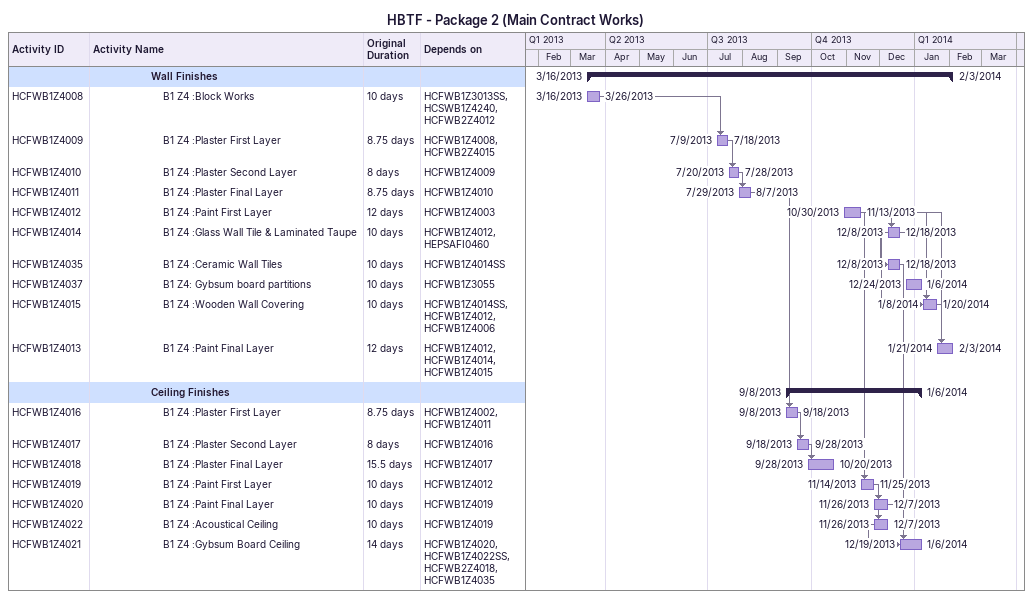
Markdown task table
HBTF - Package 2 (Main Contract Works)

| ID | Level | Task | Original duration | Start | Finish | Predecessors |
|---|---|---|---|---|---|---|
|  | 6 | **Wall Finishes** |  | 2013-03-16 | 2014-02-03 |  |
| HCFWB1Z4008 | 7 | B1 Z4 :Block Works | 10d | 2013-03-16 | 2013-03-26 | HCFWB1Z3013SS, HCSWB1Z4240, HCFWB2Z4012 |
| HCFWB1Z4009 | 7 | B1 Z4 :Plaster First Layer | 8.75d | 2013-07-09 | 2013-07-18 | HCFWB1Z4008, HCFWB2Z4015 |
| HCFWB1Z4010 | 7 | B1 Z4 :Plaster Second Layer | 8d | 2013-07-20 | 2013-07-28 | HCFWB1Z4009 |
| HCFWB1Z4011 | 7 | B1 Z4 :Plaster Final Layer | 8.75d | 2013-07-29 | 2013-08-07 | HCFWB1Z4010 |
| HCFWB1Z4012 | 7 | B1 Z4 :Paint First Layer | 12d | 2013-10-30 | 2013-11-13 | HCFWB1Z4003 |
| HCFWB1Z4014 | 7 | B1 Z4 :Glass Wall Tile & Laminated Taupe | 10d | 2013-12-08 | 2013-12-18 | HCFWB1Z4012, HEPSAFI0460 |
| HCFWB1Z4035 | 7 | B1 Z4 :Ceramic Wall Tiles | 10d | 2013-12-08 | 2013-12-18 | HCFWB1Z4014SS |
| HCFWB1Z4037 | 7 | B1 Z4: Gybsum board partitions | 10d | 2013-12-24 | 2014-01-06 | HCFWB1Z3055 |
| HCFWB1Z4015 | 7 | B1 Z4 :Wooden Wall Covering | 10d | 2014-01-08 | 2014-01-20 | HCFWB1Z4014SS, HCFWB1Z4012, HCFWB1Z4006 |
| HCFWB1Z4013 | 7 | B1 Z4 :Paint Final Layer | 12d | 2014-01-21 | 2014-02-03 | HCFWB1Z4012, HCFWB1Z4014, HCFWB1Z4015 |
|  | 6 | **Ceiling Finishes** |  | 2013-09-08 | 2014-01-06 |  |
| HCFWB1Z4016 | 7 | B1 Z4 :Plaster First Layer | 8.75d | 2013-09-08 | 2013-09-18 | HCFWB1Z4002, HCFWB1Z4011 |
| HCFWB1Z4017 | 7 | B1 Z4 :Plaster Second Layer | 8d | 2013-09-18 | 2013-09-28 | HCFWB1Z4016 |
| HCFWB1Z4018 | 7 | B1 Z4 :Plaster Final Layer | 15.5d | 2013-09-28 | 2013-10-20 | HCFWB1Z4017 |
| HCFWB1Z4019 | 7 | B1 Z4 :Paint First Layer | 10d | 2013-11-14 | 2013-11-25 | HCFWB1Z4012 |
| HCFWB1Z4020 | 7 | B1 Z4 :Paint Final Layer | 10d | 2013-11-26 | 2013-12-07 | HCFWB1Z4019 |
| HCFWB1Z4022 | 7 | B1 Z4 :Acoustical Ceiling | 10d | 2013-11-26 | 2013-12-07 | HCFWB1Z4019 |
| HCFWB1Z4021 | 7 | B1 Z4 :Gybsum Board Ceiling | 14d | 2013-12-19 | 2014-01-06 | HCFWB1Z4020, HCFWB1Z4022SS, HCFWB2Z4018, HCFWB1Z4035 |
